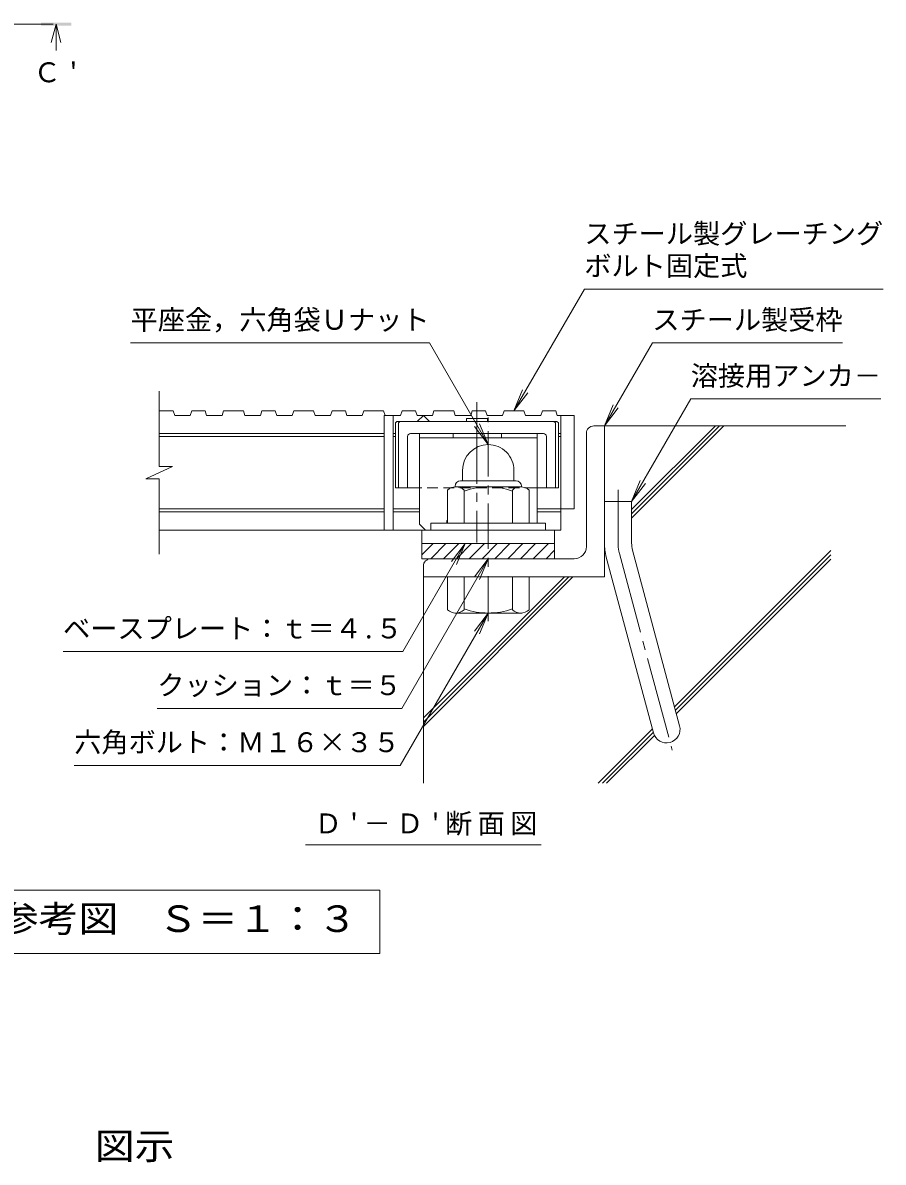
# Model space of a CAD drawing. Units: millimetres, scale not verified. Extents: x -559 to 559, y -405 to 425.
# Drawn here: x 273.9 to 558.9, y -402.7 to -25.2 of the extents above; entities that cross this region are included whole.
import ezdxf
from ezdxf.enums import TextEntityAlignment as Align

# ---------------------------------------------------------------- set-up
doc = ezdxf.new("R2010")
doc.units = ezdxf.units.MM
doc.header["$LTSCALE"] = 3
for name, pattern in [('CHAIN1', [8, 5, -1, 1, -1]), ('CHAIN2', [12, 9, -1, 1, -1]), ('DASHED1', [1.8, 1.2, -0.6])]:
    doc.linetypes.add(name, pattern=pattern)
for name, color, linetype, lineweight in [('3-0', 3, 'Continuous', 18), ('3-1', 2, 'Continuous', 18), ('3-2', 3, 'Continuous', 18), ('3-5', 7, 'Continuous', 18), ('3-6', 6, 'Continuous', 9), ('3-7', 6, 'Continuous', 9), ('3-8', 4, 'Continuous', 18)]:
    doc.layers.add(name, color=color, linetype=linetype, lineweight=lineweight)
doc.layers.add('F-5_F-5ﾚｲﾔ', color=2, linetype='Continuous')
doc.styles.add('ＭＳ ゴシック', font='')
doc.styles.get('ＭＳ ゴシック').set_extended_font_data('MS Gothic')

msp = doc.modelspace()

# ---------------------------------------------------------------- linework, layer by layer
at = {"layer": '3-0'}
msp.add_line((406.61, -155.208), (408.61, -157.208), dxfattribs=at)
at = {"layer": '3-1', "linetype": 'CHAIN1'}
msp.add_line((428.11, -223.435), (428.11, -155.975), dxfattribs=at)
at = {"layer": '3-1'}
for p, q in [((428.12, -158.908), (428.11, -158.908)), ((460.61, -198.708), (460.61, -161.208)), ((463.11, -158.708), (466.61, -158.708)), ((466.61, -208.708), (466.61, -158.708)), ((419.61, -173.408), (419.61, -176.908)), ((436.61, -173.398), (436.61, -176.908)), ((418.91, -176.908), (437.31, -176.908)), ((414.61, -190.908), (414.61, -179.947)), ((417.11, -178.708), (417.11, -178.908)), ((438.86, -178.908), (417.36, -178.908)), ((420.11, -190.908), (420.11, -179.947)), ((436.11, -190.908), (436.11, -179.947)), ((439.11, -178.708), (439.11, -178.908)), ((441.61, -190.908), (441.61, -179.947)), ((466.61, -183.708), (475.61, -183.708)), ((475.61, -197.523), (475.61, -183.708)), ((409.11, -193.208), (409.11, -190.908)), ((406.11, -201.445), (409.847, -197.708)), ((406.11, -202.708), (406.11, -197.708)), ((406.11, -197.708), (450.11, -197.708)), ((409.089, -202.708), (414.089, -197.708)), ((413.332, -202.708), (418.332, -197.708)), ((417.574, -202.708), (422.574, -197.708)), ((421.817, -202.708), (426.817, -197.708)), ((426.06, -202.708), (431.06, -197.708)), ((430.302, -202.708), (435.302, -197.708)), ((434.545, -202.708), (439.545, -197.708)), ((438.788, -202.708), (443.788, -197.708)), ((443.03, -202.708), (448.03, -197.708)), ((447.273, -202.708), (450.11, -199.871)), ((450.11, -202.708), (450.11, -197.708)), ((475.917, -199.853), (491.509, -258.043)), ((456.61, -202.708), (406.11, -202.708)), ((467.223, -202.182), (482.815, -260.373)), ((406.61, -205.208), (406.61, -208.708)), ((466.61, -208.708), (406.61, -208.708)), ((414.61, -208.708), (414.61, -219.67)), ((420.11, -208.708), (420.11, -219.67)), ((436.11, -208.708), (436.11, -219.67)), ((441.61, -208.708), (441.61, -219.67)), ((417.11, -220.908), (417.11, -220.708)), ((438.86, -220.708), (417.36, -220.708)), ((439.11, -220.908), (439.11, -220.708))]:
    msp.add_line(p, q, dxfattribs=at)
at = {"layer": '3-1', "linetype": 'CHAIN2'}
for p, q in [((471.11, -197.523), (471.11, -179.903)), ((471.57, -201.017), (489.031, -266.184))]:
    msp.add_line(p, q, dxfattribs=at)
at = {"layer": '3-1'}
msp.add_lwpolyline([(447.11, -193.208), (447.11, -190.908), (409.11, -190.908)], dxfattribs=at)
for centre, radius, start, end in [((463.11, -161.208), 2.5, 90, 180), ((428.11, -173.408), 8.5, 90, 180), ((428.12, -173.398), 8.49, 0, 90.06822), ((418.91, -178.708), 1.8, 90, 180), ((437.31, -178.708), 1.8, 0, 90), ((417.36, -183.068), 4.16, 48.62012, 131.38165), ((428.11, -202.908), 24, 70.52881, 109.47119), ((438.86, -183.068), 4.16, 48.61835, 131.37988), ((456.61, -198.708), 4, 270, 0), ((484.61, -197.523), 18, 180, 195), ((484.61, -197.523), 9, 180, 195.00002), ((409.11, -205.208), 2.5, 90, 180), ((417.36, -216.548), 4.16, 228.61835, 311.37988), ((428.11, -196.708), 24, 250.52881, 289.47119), ((438.86, -216.548), 4.16, 228.62012, 311.38165), ((487.162, -259.208), 4.5, 195.00014, 14.99991)]:
    msp.add_arc(centre, radius, start, end, dxfattribs=at)
at = {"layer": '3-1', "linetype": 'CHAIN2'}
msp.add_arc((484.61, -197.523), 13.5, 180, 194.99995, dxfattribs=at)
at = {"layer": '3-2'}
for p, q in [((319.076, -172.138), (319.076, -147.208)), ((323.78, -153.708), (319.076, -153.708)), ((323.78, -153.708), (324.292, -155.208)), ((329.916, -153.708), (329.405, -155.208)), ((334.323, -153.708), (329.916, -153.708)), ((334.323, -153.708), (334.835, -155.208)), ((340.459, -153.708), (339.948, -155.208)), ((347.007, -153.708), (340.459, -153.708)), ((347.007, -153.708), (347.518, -155.208)), ((353.142, -153.708), (352.631, -155.208)), ((357.55, -153.708), (353.142, -153.708)), ((357.55, -153.708), (358.061, -155.208)), ((363.686, -153.708), (363.174, -155.208)), ((370.233, -153.708), (363.686, -153.708)), ((370.233, -153.708), (370.744, -155.208)), ((376.369, -153.708), (375.858, -155.208)), ((380.776, -153.708), (376.369, -153.708)), ((380.776, -153.708), (381.287, -155.208)), ((386.912, -153.708), (386.401, -155.208)), ((393.459, -153.708), (386.912, -153.708)), ((393.459, -153.708), (393.971, -155.208)), ((399.595, -153.708), (399.084, -155.208)), ((404.003, -153.708), (399.595, -153.708)), ((404.003, -153.708), (404.514, -155.208)), ((410.138, -153.708), (409.627, -155.208)), ((416.686, -153.708), (410.138, -153.708)), ((416.686, -153.708), (417.197, -155.208)), ((422.822, -153.708), (422.31, -155.208)), ((427.229, -153.708), (422.822, -153.708)), ((427.229, -153.708), (427.74, -155.208)), ((433.365, -153.708), (432.854, -155.208)), ((439.912, -153.708), (433.365, -153.708)), ((439.912, -153.708), (440.423, -155.208)), ((446.048, -153.708), (445.537, -155.208)), ((450.455, -153.708), (446.048, -153.708)), ((450.455, -153.708), (450.967, -155.208)), ((329.405, -155.208), (324.292, -155.208)), ((339.948, -155.208), (334.835, -155.208)), ((352.631, -155.208), (347.518, -155.208)), ((363.174, -155.208), (358.061, -155.208)), ((375.858, -155.208), (370.744, -155.208)), ((386.401, -155.208), (381.287, -155.208)), ((396.61, -155.208), (396.61, -193.208)), ((409.627, -155.208), (404.514, -155.208)), ((404.61, -157.208), (406.61, -155.208)), ((422.31, -155.208), (417.197, -155.208)), ((432.854, -155.208), (427.74, -155.208)), ((445.537, -155.208), (440.423, -155.208)), ((456.61, -155.208), (450.967, -155.208)), ((452.11, -155.208), (452.11, -193.208)), ((456.61, -155.208), (456.61, -186.208)), ((393.61, -161.208), (319.076, -161.208)), ((393.61, -162.208), (319.076, -162.208)), ((397.36, -161.208), (396.61, -161.208)), ((397.36, -162.208), (396.61, -162.208)), ((452.11, -161.208), (451.36, -161.208)), ((452.11, -162.208), (451.36, -162.208)), ((314.653, -176.279), (323.572, -172.138)), ((323.572, -172.138), (319.076, -172.138)), ((314.653, -176.279), (319.076, -176.279)), ((319.076, -201.208), (319.076, -176.279)), ((393.61, -186.208), (319.076, -186.208)), ((393.61, -187.208), (319.076, -187.208)), ((405.36, -186.208), (396.61, -186.208)), ((405.36, -187.208), (396.61, -187.208)), ((456.61, -186.208), (444.36, -186.208)), ((452.11, -187.208), (444.36, -187.208)), ((452.11, -193.208), (319.076, -193.208)), ((406.11, -197.708), (406.11, -193.208)), ((450.11, -197.708), (450.11, -193.208))]:
    msp.add_line(p, q, dxfattribs=at)
msp.add_lwpolyline([(399.084, -155.208), (393.61, -155.208), (393.61, -193.208)], dxfattribs=at)
at = {"layer": '3-5', "color": 4, "linetype": 'CHAIN1'}
msp.add_line((52.964, -25.651), (284.976, -25.651), dxfattribs=at)
at = {"layer": '3-5', "color": 4}
for q in [(283.376, -31.651), (284.976, -34.3), (286.576, -31.651)]:
    msp.add_line((284.976, -25.651), q, dxfattribs=at)
at = {"layer": '3-5'}
for p, q in [((459.939, -113.351), (436.638, -153.708)), ((459.939, -113.351), (558.939, -113.351)), ((309.648, -131.212), (408.656, -131.212)), ((408.656, -131.212), (428.11, -164.908)), ((482.485, -131.212), (466.61, -158.708)), ((482.485, -131.212), (545.485, -131.212)), ((436.638, -153.708), (439.509, -146.779)), ((436.638, -153.708), (441.204, -147.758)), ((495.204, -149.77), (475.61, -183.708)), ((495.204, -149.77), (558.204, -149.77)), ((466.61, -158.708), (469.48, -151.779)), ((466.61, -158.708), (471.176, -152.758)), ((428.11, -164.908), (425.24, -157.979)), ((428.11, -164.908), (423.544, -158.958)), ((475.61, -183.708), (478.48, -176.779)), ((475.61, -183.708), (480.176, -177.758)), ((420.453, -197.708), (415.887, -203.658)), ((428.11, -202.708), (423.544, -208.658)), ((428.11, -202.708), (425.24, -209.637)), ((428.11, -220.708), (423.544, -226.658)), ((428.11, -220.708), (425.24, -227.637)), ((367.61, -297.512), (445.61, -297.512)), ((220.95, -312.512), (392.25, -312.512)), ((392.25, -312.512), (392.25, -333.512)), ((220.95, -333.512), (392.25, -333.512))]:
    msp.add_line(p, q, dxfattribs=at)
for points in [[(287.289, -233.5), (399.789, -233.5), (420.453, -197.708), (417.583, -204.637)], [(318.485, -252.288), (399.485, -252.288), (428.11, -202.708)], [(290.968, -271.184), (398.968, -271.184), (428.11, -220.708)]]:
    msp.add_lwpolyline(points, dxfattribs=at)
at = {"layer": '3-5', "color": 4}
msp.add_solid([(279.976, -26.151), (289.976, -26.151), (279.976, -25.151), (289.976, -25.151)], dxfattribs=at)
at = {"layer": '3-6'}
for p, q in [((466.61, -158.708), (546.61, -158.708)), ((475.61, -187.857), (504.759, -158.708)), ((475.61, -189.272), (506.174, -158.708)), ((475.61, -186.443), (503.346, -158.708)), ((489.829, -251.773), (541.589, -200.013)), ((490.127, -252.888), (541.589, -201.427)), ((490.426, -254.004), (541.589, -202.841)), ((406.61, -206.708), (406.61, -277.114)), ((406.61, -256.857), (454.759, -208.708)), ((406.61, -258.271), (456.174, -208.708)), ((406.61, -255.443), (453.345, -208.708)), ((464.487, -277.114), (482.48, -259.122)), ((465.901, -277.114), (482.779, -260.237)), ((467.315, -277.114), (483.078, -261.352))]:
    msp.add_line(p, q, dxfattribs=at)
at = {"layer": '3-7', "linetype": 'CHAIN2'}
msp.add_line((424.36, -150.861), (424.36, -197.285), dxfattribs=at)
at = {"layer": '3-7'}
for p, q in [((397.36, -157.708), (397.86, -157.208)), ((397.36, -157.708), (397.36, -179.208)), ((450.86, -157.208), (397.86, -157.208)), ((398.36, -157.708), (398.86, -157.208)), ((398.36, -157.708), (398.36, -179.208)), ((420.907, -156.208), (420.907, -157.208)), ((427.813, -156.208), (420.907, -156.208)), ((427.813, -156.208), (427.813, -157.208)), ((450.36, -157.708), (449.86, -157.208)), ((450.36, -157.708), (450.36, -179.208)), ((451.36, -157.708), (450.86, -157.208)), ((451.36, -157.708), (451.36, -179.208)), ((401.36, -162.208), (401.36, -179.208)), ((446.36, -161.208), (402.36, -161.208)), ((447.36, -162.208), (447.36, -179.208)), ((404.86, -179.208), (397.36, -179.208)), ((451.36, -179.208), (443.86, -179.208))]:
    msp.add_line(p, q, dxfattribs=at)
at = {"layer": '3-7', "linetype": 'DASHED1'}
msp.add_line((443.86, -179.208), (404.86, -179.208), dxfattribs=at)
at = {"layer": '3-7'}
for centre, start, end in [((402.36, -162.208), 90, 180), ((446.36, -162.208), 0, 90)]:
    msp.add_arc(centre, 1, start, end, dxfattribs=at)
at = {"layer": '3-8'}
for p, q in [((405.36, -161.208), (444.36, -161.208)), ((405.36, -191.208), (405.36, -161.208)), ((416.473, -162.708), (416.473, -161.208)), ((432.473, -162.708), (432.473, -161.208)), ((444.36, -190.908), (444.36, -161.208)), ((405.36, -162.708), (444.36, -162.708)), ((405.36, -191.208), (407.36, -193.208)), ((414.36, -190.208), (414.61, -189.958)), ((414.36, -190.908), (414.36, -190.208))]:
    msp.add_line(p, q, dxfattribs=at)

# ---------------------------------------------------------------- texts
at = {"layer": '3-5', "style": 'ＭＳ ゴシック'}
for s, p in [('スチール製グレーチング', (459.939, -100.268)), ('ボルト固定式', (459.939, -110.951)), ('平座金，六角袋Ｕナット', (309.648, -128.812)), ('スチール製受枠', (482.485, -128.812)), ('溶接用アンカ－', (495.204, -147.37)), ('ベースプレート：ｔ＝４.５', (287.289, -231.1)), ('クッション：ｔ＝５', (318.485, -249.888)), ('六角ボルト：Ｍ１６×３５', (290.968, -268.784))]:
    msp.add_text(s, height=6.598, dxfattribs=at).set_placement(p, align=Align.BOTTOM_LEFT)
at = {"layer": '3-5', "color": 2, "style": 'ＭＳ ゴシック', "width": 1.1}
msp.add_text('納まり参考図\u3000Ｓ＝１：３', height=8.798, dxfattribs=at).set_placement((226.35, -329.012), align=Align.BOTTOM_LEFT)
at = {"layer": '3-5', "color": 2, "insert": (277.476, -44.966), "char_height": 6.598, "attachment_point": 7, "style": 'ＭＳ ゴシック'}
msp.add_mtext("\\T1.22;Ｃ'", dxfattribs=at)
at = {"layer": '3-5', "insert": (370.61, -294.512), "char_height": 6.598, "attachment_point": 7, "style": 'ＭＳ ゴシック'}
msp.add_mtext("\\T1.2;Ｄ'－Ｄ'断面図", dxfattribs=at)
at = {"layer": 'F-5_F-5ﾚｲﾔ', "style": 'ＭＳ ゴシック', "width": 1.1}
msp.add_text('図示', height=8.798, dxfattribs=at).set_placement((297.764, -404.343), align=Align.BOTTOM_LEFT)

doc.saveas('drawing.dxf')
